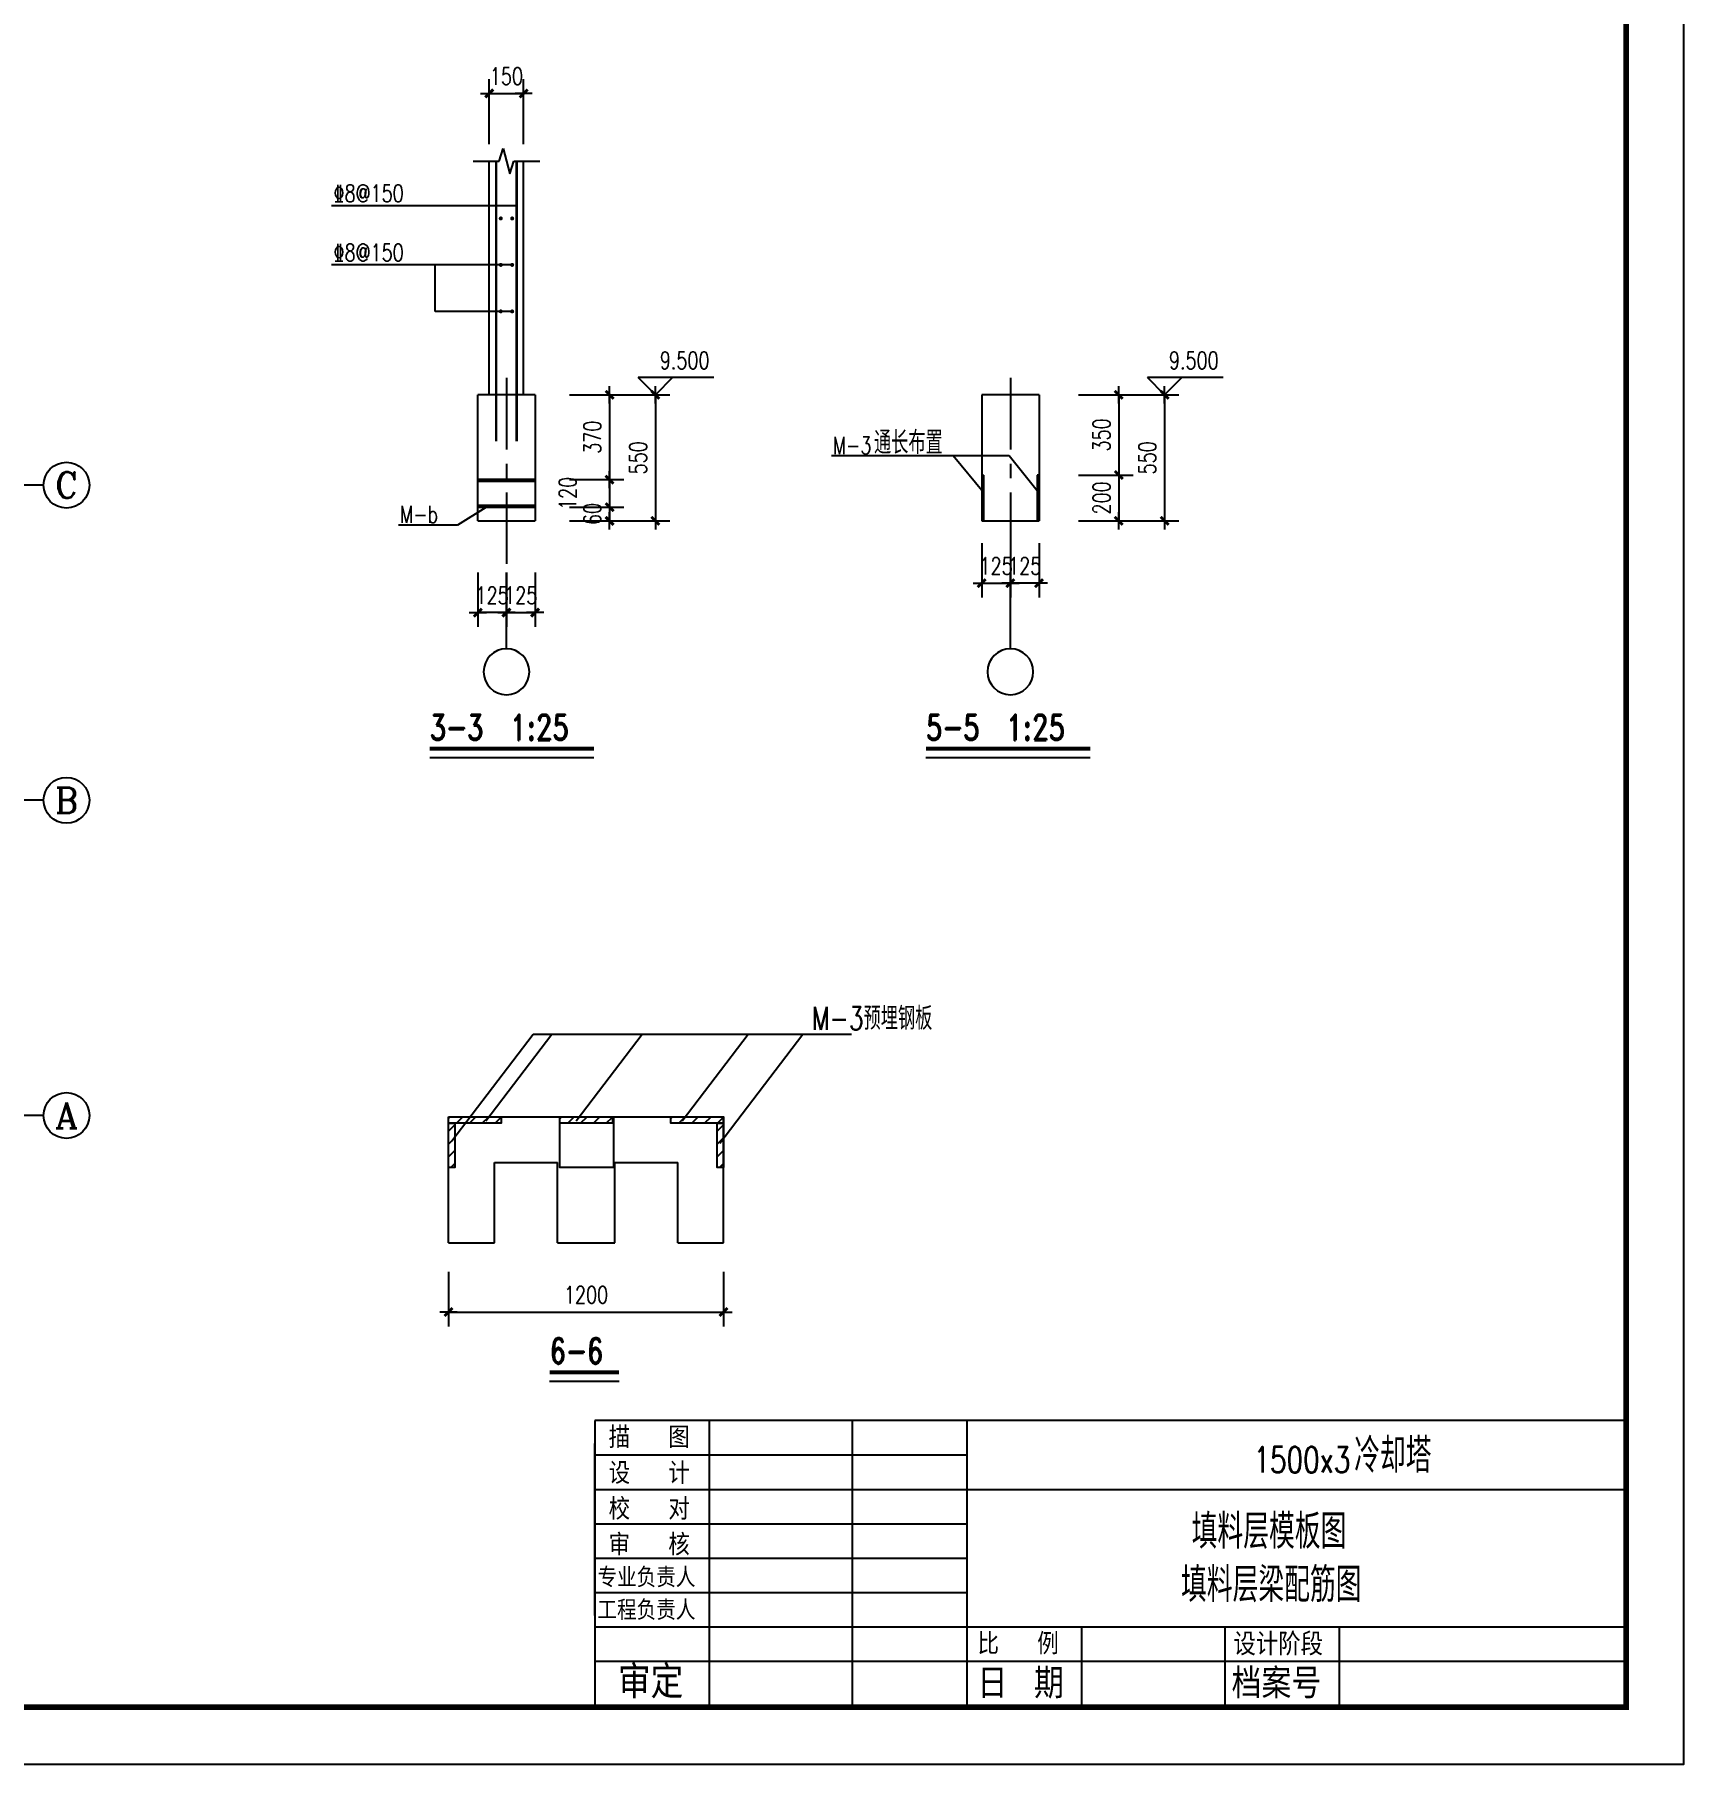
# Model space of a CAD drawing. Extents: x 1427168 to 1936200, y 1176778 to 1377202.
# Drawn here: x 1701155 to 1729932, y 1177283 to 1207470 of the extents above; entities that cross this region are included whole.
import ezdxf
from ezdxf.enums import TextEntityAlignment as Align

# ---------------------------------------------------------------- set-up
doc = ezdxf.new("R2010")
doc.units = 0
doc.header["$LTSCALE"] = 1000
doc.header["$MEASUREMENT"] = 0
doc.linetypes.add('CENTER', pattern=[2, 1.25, -0.25, 0.25, -0.25])
doc.linetypes.add('DOTE', pattern=[2.42, 2, -0.2, 0.02, -0.2])
doc.layers.get('0').update_dxf_attribs({"linetype": 'CONTINUOUS'})
doc.layers.get('DEFPOINTS').update_dxf_attribs({"linetype": 'CONTINUOUS'})
for name, color, linetype in [('01粗实线层', 7, 'CONTINUOUS'), ('2', 2, 'CONTINUOUS'), ('3', 4, 'CONTINUOUS'), ('4', 3, 'CONTINUOUS'), ('5剖面线层', 2, 'CONTINUOUS'), ('6', 1, 'CONTINUOUS'), ('AXIS', 3, 'CONTINUOUS'), ('AXIS_TEXT', 7, 'CONTINUOUS'), ('DOTE', 1, 'DOTE'), ('OTHER', 7, 'CONTINUOUS'), ('PUB_DIM', 3, 'CONTINUOUS'), ('PUB_TEXT', 7, 'CONTINUOUS'), ('PUB_TITLE', 4, 'CONTINUOUS'), ('WA', 9, 'CONTINUOUS')]:
    doc.layers.add(name, color=color, linetype=linetype)
doc.styles.add('_HZTXT', font='txt.shx', dxfattribs={"width": 0.75, "bigfont": 'HZTXT.shx'})
doc.styles.add('_ROMAND', font='ROMAND.shx', dxfattribs={"width": 0.75})
doc.styles.add('_TXT', font='TXT.shx', dxfattribs={"width": 0.75})
doc.styles.add('_TXT1', font='TXT1.shx', dxfattribs={"width": 0.6})
doc.styles.add('COMPLEX', font='COMPLEX')
doc.styles.add('DIM_FONT', font='SIMPLEX.shx', dxfattribs={"width": 0.75})
doc.styles.add('HZ', font='txt', dxfattribs={"bigfont": 'hztxt'})
doc.dimstyles.new('25', dxfattribs={"dimtxt": 300, "dimasz": 1, "dimexe": 250, "dimexo": 300, "dimgap": 150, "dimtad": 1, "dimdec": 0, "dimlfac": 0.25, "dimzin": 0, "dimtxsty": 'DIM_FONT', "dimblk": '_DIMX', "dimcen": 0.09, "dimclrt": 7, "dimazin": 3, "dimtfac": 1, "dimtdec": 0, "dimtix": 1, "dimtmove": 0, "dimatfit": 3, "dimtolj": 1, "dimtzin": 0})
pattern_1 = [(45, (1449763.4, 1999264.96), (-112.253202, 112.253202), [])]

# ---------------------------------------------------------------- blocks, each defined once
blk = doc.blocks.new('_AXISO')
blk.add_circle((0, 0), 0.5)
at = {"layer": 'AXIS_TEXT', "style": 'COMPLEX', "width": 1.041667}
blk.add_attdef('A', text='', height=0.56, dxfattribs=at).set_placement((-0.25, -0.28), (0.25, -0.28), align=Align.FIT)
blk = doc.blocks.new('_LABEL2')
for p, q in [((-180, 50), (-180, 0)), ((0, 50), (-180, 50)), ((-160, 0), (-160, 50)), ((-135, 0), (-135, 50)), ((-115, 0), (-115, 50)), ((0, 0), (0, 50)), ((-180, 40), (-180, 46)), ((-180, 44), (-115, 44)), ((-180, 34), (-180, 40)), ((-180, 38), (0, 38)), ((-180, 28), (-180, 34)), ((-180, 32), (-115, 32)), ((-180, 22), (-180, 28)), ((-180, 26), (-115, 26)), ((-180, 16), (-180, 22)), ((-180, 20), (-115, 20)), ((-180, 14), (0, 14)), ((-95, 0), (-95, 14)), ((-70, 0), (-70, 14)), ((-50, 0), (-50, 14)), ((-180, 8), (0, 8)), ((-180, 0), (0, 0)), ((-115, 0), (-135, 0)), ((-95, 0), (-115, 0)), ((-70, 0), (-95, 0)), ((-50, 0), (-70, 0)), ((0, 0), (-50, 0))]:
    blk.add_line(p, q)
at = {"style": 'HZ'}
for s, height, p in [('描  图', 3.747, (-177.59, 45.19)), ('设  计', 3.747, (-177.59, 38.95)), ('校  对', 3.747, (-177.59, 32.7)), ('审  核', 3.747, (-177.59, 26.46)), ('专业负责人', 3.421, (-179.54, 20.92)), ('工程负责人', 3.421, (-179.54, 15.22)), ('比  例        ', 3.7466, (-113.2, 9.19)), ('设计阶段', 3.909, (-68.54, 9.03)), ('审定', 5.701, (-175.96, 1.53)), ('日 期', 5.213, (-113.2, 1.53)), ('档案号', 5.213, (-68.86, 1.53))]:
    blk.add_text(s, height=height, dxfattribs=at).set_placement(p)
blk = doc.blocks.new('_DIMX')
blk.add_line((-150, 0), (150, 0))
at = {"const_width": 50}
blk.add_lwpolyline([(-70, -70), (70, 70)], dxfattribs=at)
blk = doc.blocks.new('*D339')
at = {"layer": 'DEFPOINTS', "color": 0}
for p in [(1719077, 1199784), (1719077, 1198984), (1720077, 1198984)]:
    blk.add_point(p, dxfattribs=at)
at = {"layer": 'PUB_DIM', "color": 0}
for p, q in [((1719377, 1199784), (1720327, 1199784)), ((1720077, 1199785), (1720077, 1199786)), ((1720077, 1199784), (1720077, 1198984)), ((1719377, 1198984), (1720327, 1198984)), ((1720077, 1198983), (1720077, 1198982))]:
    blk.add_line(p, q, dxfattribs=at)
for p, rotation in [((1720077, 1199784), 270), ((1720077, 1198984), 90)]:
    blk.add_blockref('_DIMX', p, dxfattribs=dict(at, rotation=rotation))
at = {"layer": 'PUB_DIM', "color": 7, "insert": (1719777, 1199384), "char_height": 300, "attachment_point": 5, "rotation": 90, "style": 'DIM_FONT'}
blk.add_mtext('\\A1;200', dxfattribs=at)
blk = doc.blocks.new('*D340')
at = {"layer": 'DEFPOINTS', "color": 0}
for p in [(1719877, 1201184), (1719877, 1198984), (1720877, 1198984)]:
    blk.add_point(p, dxfattribs=at)
at = {"layer": 'PUB_DIM', "color": 0}
for p, q in [((1720177, 1201184), (1721127, 1201184)), ((1720877, 1201183), (1720877, 1198985)), ((1720177, 1198984), (1721127, 1198984))]:
    blk.add_line(p, q, dxfattribs=at)
for p, rotation in [((1720877, 1201184), 90), ((1720877, 1198984), 270)]:
    blk.add_blockref('_DIMX', p, dxfattribs=dict(at, rotation=rotation))
at = {"layer": 'PUB_DIM', "color": 7, "insert": (1720577, 1200084), "char_height": 300, "attachment_point": 5, "rotation": 90, "style": 'DIM_FONT'}
blk.add_mtext('\\A1;550', dxfattribs=at)
blk = doc.blocks.new('*D341')
at = {"layer": 'DEFPOINTS', "color": 0}
for p in [(1710990, 1201184), (1710990, 1198984), (1711990, 1198984)]:
    blk.add_point(p, dxfattribs=at)
at = {"layer": 'PUB_DIM', "color": 0}
for p, q in [((1711290, 1201184), (1712240, 1201184)), ((1711990, 1201183), (1711990, 1198985)), ((1711290, 1198984), (1712240, 1198984))]:
    blk.add_line(p, q, dxfattribs=at)
for p, rotation in [((1711990, 1201184), 90), ((1711990, 1198984), 270)]:
    blk.add_blockref('_DIMX', p, dxfattribs=dict(at, rotation=rotation))
at = {"layer": 'PUB_DIM', "color": 7, "insert": (1711690, 1200084), "char_height": 300, "attachment_point": 5, "rotation": 90, "style": 'DIM_FONT'}
blk.add_mtext('\\A1;550', dxfattribs=at)
blk = doc.blocks.new('*D342')
at = {"layer": 'DEFPOINTS', "color": 0}
for p in [(1710190, 1199224), (1710190, 1198984), (1711190, 1198984)]:
    blk.add_point(p, dxfattribs=at)
at = {"layer": 'PUB_DIM', "color": 0}
for p, q in [((1710490, 1199224), (1711440, 1199224)), ((1711190, 1199225), (1711190, 1199226)), ((1711190, 1199224), (1711190, 1198984)), ((1710490, 1198984), (1711440, 1198984)), ((1711190, 1198983), (1711190, 1198982))]:
    blk.add_line(p, q, dxfattribs=at)
for p, rotation in [((1711190, 1199224), 270), ((1711190, 1198984), 90)]:
    blk.add_blockref('_DIMX', p, dxfattribs=dict(at, rotation=rotation))
at = {"layer": 'PUB_DIM', "color": 7, "insert": (1710890, 1199104), "char_height": 300, "attachment_point": 5, "rotation": 90, "style": 'DIM_FONT'}
blk.add_mtext('\\A1;60', dxfattribs=at)
blk = doc.blocks.new('*D343')
at = {"layer": 'DEFPOINTS', "color": 0}
for p in [(1710190, 1199704), (1710190, 1199224), (1711190, 1199224)]:
    blk.add_point(p, dxfattribs=at)
at = {"layer": 'PUB_DIM', "color": 0}
for p, q in [((1710490, 1199704), (1711440, 1199704)), ((1711190, 1199703), (1711190, 1199225)), ((1710490, 1199224), (1711440, 1199224))]:
    blk.add_line(p, q, dxfattribs=at)
for p, rotation in [((1711190, 1199704), 90), ((1711190, 1199224), 270)]:
    blk.add_blockref('_DIMX', p, dxfattribs=dict(at, rotation=rotation))
at = {"layer": 'PUB_DIM', "color": 7, "insert": (1710459, 1199464), "char_height": 300, "attachment_point": 5, "rotation": 90, "style": 'DIM_FONT'}
blk.add_mtext('\\A1;120', dxfattribs=at)
blk = doc.blocks.new('*D344')
at = {"layer": 'DEFPOINTS', "color": 0}
for p in [(1708890, 1198384), (1709390, 1198384), (1708890, 1197384)]:
    blk.add_point(p, dxfattribs=at)
at = {"layer": 'PUB_DIM', "color": 0}
for p, q in [((1708890, 1198084), (1708890, 1197134)), ((1709390, 1198084), (1709390, 1197134)), ((1708889, 1197384), (1708888, 1197384)), ((1709390, 1197384), (1708890, 1197384)), ((1709391, 1197384), (1709392, 1197384))]:
    blk.add_line(p, q, dxfattribs=at)
blk.add_blockref('_DIMX', (1708890, 1197384), dxfattribs=at)
at = {"layer": 'PUB_DIM', "color": 0, "rotation": 180}
blk.add_blockref('_DIMX', (1709390, 1197384), dxfattribs=at)
at = {"layer": 'PUB_DIM', "color": 7, "insert": (1709140, 1197684), "char_height": 300, "attachment_point": 5, "style": 'DIM_FONT'}
blk.add_mtext('\\A1;125', dxfattribs=at)
blk = doc.blocks.new('*D345')
at = {"layer": 'DEFPOINTS', "color": 0}
for p in [(1709390, 1198384), (1709890, 1198384), (1709890, 1197384)]:
    blk.add_point(p, dxfattribs=at)
at = {"layer": 'PUB_DIM', "color": 0}
for p, q in [((1709390, 1198084), (1709390, 1197134)), ((1709890, 1198084), (1709890, 1197134)), ((1709389, 1197384), (1709388, 1197384)), ((1709390, 1197384), (1709890, 1197384)), ((1709891, 1197384), (1709892, 1197384))]:
    blk.add_line(p, q, dxfattribs=at)
blk.add_blockref('_DIMX', (1709390, 1197384), dxfattribs=at)
at = {"layer": 'PUB_DIM', "color": 0, "rotation": 180}
blk.add_blockref('_DIMX', (1709890, 1197384), dxfattribs=at)
at = {"layer": 'PUB_DIM', "color": 7, "insert": (1709640, 1197684), "char_height": 300, "attachment_point": 5, "style": 'DIM_FONT'}
blk.add_mtext('\\A1;125', dxfattribs=at)
blk = doc.blocks.new('*D346')
at = {"layer": 'DEFPOINTS', "color": 0}
for p in [(1718186, 1198897), (1718686, 1198897), (1718186, 1197897)]:
    blk.add_point(p, dxfattribs=at)
at = {"layer": 'PUB_DIM', "color": 0}
for p, q in [((1718186, 1198597), (1718186, 1197647)), ((1718686, 1198597), (1718686, 1197647)), ((1718185, 1197897), (1718184, 1197897)), ((1718686, 1197897), (1718186, 1197897)), ((1718687, 1197897), (1718688, 1197897))]:
    blk.add_line(p, q, dxfattribs=at)
blk.add_blockref('_DIMX', (1718186, 1197897), dxfattribs=at)
at = {"layer": 'PUB_DIM', "color": 0, "rotation": 180}
blk.add_blockref('_DIMX', (1718686, 1197897), dxfattribs=at)
at = {"layer": 'PUB_DIM', "color": 7, "insert": (1718436, 1198197), "char_height": 300, "attachment_point": 5, "style": 'DIM_FONT'}
blk.add_mtext('\\A1;125', dxfattribs=at)
blk = doc.blocks.new('*D347')
at = {"layer": 'DEFPOINTS', "color": 0}
for p in [(1717686, 1198897), (1718186, 1198897), (1718186, 1197897)]:
    blk.add_point(p, dxfattribs=at)
at = {"layer": 'PUB_DIM', "color": 0}
for p, q in [((1717686, 1198597), (1717686, 1197647)), ((1718186, 1198597), (1718186, 1197647)), ((1717685, 1197897), (1717684, 1197897)), ((1717686, 1197897), (1718186, 1197897)), ((1718187, 1197897), (1718188, 1197897))]:
    blk.add_line(p, q, dxfattribs=at)
blk.add_blockref('_DIMX', (1717686, 1197897), dxfattribs=at)
at = {"layer": 'PUB_DIM', "color": 0, "rotation": 180}
blk.add_blockref('_DIMX', (1718186, 1197897), dxfattribs=at)
at = {"layer": 'PUB_DIM', "color": 7, "insert": (1717936, 1198197), "char_height": 300, "attachment_point": 5, "style": 'DIM_FONT'}
blk.add_mtext('\\A1;125', dxfattribs=at)
blk = doc.blocks.new('*D348')
at = {"layer": 'DEFPOINTS', "color": 0}
for p in [(1710190, 1201184), (1710190, 1199704), (1711190, 1199704)]:
    blk.add_point(p, dxfattribs=at)
at = {"layer": 'PUB_DIM', "color": 0}
for p, q in [((1710490, 1201184), (1711440, 1201184)), ((1711190, 1201183), (1711190, 1199705)), ((1710490, 1199704), (1711440, 1199704))]:
    blk.add_line(p, q, dxfattribs=at)
for p, rotation in [((1711190, 1201184), 90), ((1711190, 1199704), 270)]:
    blk.add_blockref('_DIMX', p, dxfattribs=dict(at, rotation=rotation))
at = {"layer": 'PUB_DIM', "color": 7, "insert": (1710890, 1200444), "char_height": 300, "attachment_point": 5, "rotation": 90, "style": 'DIM_FONT'}
blk.add_mtext('\\A1;370', dxfattribs=at)
blk = doc.blocks.new('*D349')
at = {"layer": 'DEFPOINTS', "color": 0}
for p in [(1719077, 1201184), (1719077, 1199784), (1720077, 1199784)]:
    blk.add_point(p, dxfattribs=at)
at = {"layer": 'PUB_DIM', "color": 0}
for p, q in [((1719377, 1201184), (1720327, 1201184)), ((1720077, 1201183), (1720077, 1199785)), ((1719377, 1199784), (1720327, 1199784))]:
    blk.add_line(p, q, dxfattribs=at)
for p, rotation in [((1720077, 1201184), 90), ((1720077, 1199784), 270)]:
    blk.add_blockref('_DIMX', p, dxfattribs=dict(at, rotation=rotation))
at = {"layer": 'PUB_DIM', "color": 7, "insert": (1719777, 1200484), "char_height": 300, "attachment_point": 5, "rotation": 90, "style": 'DIM_FONT'}
blk.add_mtext('\\A1;350', dxfattribs=at)
blk = doc.blocks.new('*D526')
at = {"layer": 'DEFPOINTS', "color": 0}
for p in [(1709690, 1206444), (1709090, 1205261), (1709690, 1205261)]:
    blk.add_point(p, dxfattribs=at)
at = {"layer": 'PUB_DIM', "color": 0}
for p, q in [((1709090, 1205561), (1709090, 1206694)), ((1709690, 1205561), (1709690, 1206694)), ((1709089, 1206444), (1709088, 1206444)), ((1709090, 1206444), (1709690, 1206444)), ((1709691, 1206444), (1709692, 1206444))]:
    blk.add_line(p, q, dxfattribs=at)
blk.add_blockref('_DIMX', (1709090, 1206444), dxfattribs=at)
at = {"layer": 'PUB_DIM', "color": 0, "rotation": 180}
blk.add_blockref('_DIMX', (1709690, 1206444), dxfattribs=at)
at = {"layer": 'PUB_DIM', "color": 7, "insert": (1709390, 1206744), "char_height": 300, "attachment_point": 5, "style": 'DIM_FONT'}
blk.add_mtext('\\A1;150', dxfattribs=at)

msp = doc.modelspace()

# ---------------------------------------------------------------- hatches: boundary and pattern name
at = {"layer": '5剖面线层', "linetype": 'BYBLOCK', "ltscale": 1e-05}
h = msp.add_hatch(dxfattribs=at)
h.set_pattern_fill('ANSI31', color=256, scale=50, style=0)
h.set_pattern_definition(pattern_1)
h.paths.add_polyline_path([(1709299.6, 1188584.8), (1708379.4, 1188584.8), (1708379.4, 1188552.6), (1708423.7, 1188472.8), (1708491.7, 1188472.8), (1709299.6, 1188472.8)])
h = msp.add_hatch(dxfattribs=at)
h.set_pattern_fill('ANSI31', color=256, scale=50, style=0)
h.set_pattern_definition([(45, (1451703.3, 1999264.96), (-112.253202, 112.253202), [])])
h.paths.add_polyline_path([(1711239.5, 1188584.8), (1710319.3, 1188584.8), (1710319.3, 1188552.6), (1710363.6, 1188472.8), (1710431.6, 1188472.8), (1711239.5, 1188472.8)])
h = msp.add_hatch(dxfattribs=at)
h.set_pattern_fill('ANSI31', color=256, scale=50, style=0)
h.set_pattern_definition([(45, (1453643.21, 1999264.96), (-112.253202, 112.253202), [])])
h.paths.add_polyline_path([(1713179.4, 1188584.8), (1712259.2, 1188584.8), (1712259.2, 1188552.6), (1712303.5, 1188472.8), (1712371.5, 1188472.8), (1713179.4, 1188472.8)])
h = msp.add_hatch(dxfattribs=at)
h.set_pattern_fill('ANSI31', color=256, scale=50, style=0)
h.set_pattern_definition(pattern_1)
h.paths.add_polyline_path([(1708379.4, 1187699.7), (1708491.7, 1187699.7), (1708491.7, 1188472.8), (1708379.4, 1188472.8)])
h = msp.add_hatch(dxfattribs=at)
h.set_pattern_fill('ANSI31', color=256, scale=50, style=0)
h.set_pattern_definition([(45, (1454451.1, 1999264.96), (-112.253202, 112.253202), [])])
h.paths.add_polyline_path([(1713067.1, 1187699.7), (1713179.4, 1187699.7), (1713179.4, 1188472.8), (1713067.1, 1188472.8)])
at = {"layer": 'WA'}
h = msp.add_hatch(dxfattribs=at)
h.set_pattern_fill('ANSI32', color=256, scale=100, style=0)
h.set_pattern_definition([(45, (1648379.268, 1238161.614), (-26.516504, 26.516504), []), (45, (1648396.945, 1238161.614), (-26.516504, 26.516504), [])])
h.paths.add_polyline_path([(1709890.5, 1199224.4), (1709890.5, 1199256.4), (1708890.5, 1199256.4), (1708890.5, 1199224.4)])
h.paths.add_polyline_path([(1709890.5, 1199672.4), (1709890.5, 1199704.4), (1708890.5, 1199704.4), (1708890.5, 1199672.4)])
h = msp.add_hatch(dxfattribs=at)
h.set_pattern_fill('ANSI32', color=256, scale=80, style=0)
h.set_pattern_definition([(45, (1486741.183, 1330936.004), (-21.2132034, 21.2132034), []), (45, (1486755.325, 1330936.004), (-21.2132034, 21.2132034), [])])
h.paths.add_polyline_path([(1717685.7, 1198984.4), (1717717.7, 1198984.4), (1717717.7, 1199784.4), (1717685.7, 1199784.4)])
h = msp.add_hatch(dxfattribs=at)
h.set_pattern_fill('ANSI32', color=256, scale=80, style=0)
h.set_pattern_definition([(45, (1487709.183, 1330936.004), (-21.2132034, 21.2132034), []), (45, (1487723.325, 1330936.004), (-21.2132034, 21.2132034), [])])
h.paths.add_polyline_path([(1718653.7, 1198984.4), (1718685.7, 1198984.4), (1718685.7, 1199784.4), (1718653.7, 1199784.4)])

# ---------------------------------------------------------------- linework, layer by layer
for p, q in [((1709570.5, 1204484.4), (1706337.7, 1204484.4)), ((1709490, 1203451.1), (1706337.7, 1203451.1)), ((1708147, 1202640), (1708147, 1203451.1)), ((1709490, 1202640), (1708147, 1202640)), ((1718166.5, 1200119.9), (1715065.1, 1200119.9)), ((1717713.7, 1199481), (1717185.3, 1200119.9)), ((1718678, 1199481), (1718166.5, 1200119.9)), ((1709028.3, 1199220.4), (1708535.9, 1198910)), ((1708535.9, 1198910), (1707505.7, 1198910)), ((1708435.6, 1188164.1), (1709855.6, 1190024.3)), ((1709029.1, 1188515.3), (1710181, 1190024.3)), ((1709855.6, 1190024.3), (1715411, 1190024.3)), ((1710604.7, 1188515.3), (1711756.6, 1190024.3)), ((1712458.3, 1188515.3), (1713610.3, 1190024.3)), ((1713114.7, 1188126.3), (1714563.6, 1190024.3))]:
    msp.add_line(p, q)
at = {"layer": '01粗实线层', "linetype": 'BYBLOCK', "ltscale": 1e-05}
for points in [[(1708379.4, 1188584.8), (1709299.6, 1188584.8), (1709299.6, 1188472.8), (1708379.4, 1188472.8)], [(1710319.3, 1188584.8), (1711239.5, 1188584.8), (1711239.5, 1188472.8), (1710319.3, 1188472.8)], [(1710319.3, 1188584.8), (1711259.3, 1188584.8), (1711259.3, 1187698.6), (1710319.3, 1187698.6)], [(1712259.2, 1188584.8), (1713179.4, 1188584.8), (1713179.4, 1188472.8), (1712259.2, 1188472.8)], [(1708379.4, 1188472.8), (1708491.7, 1188472.8), (1708491.7, 1187699.7), (1708379.4, 1187699.7)], [(1713067.1, 1188472.8), (1713179.4, 1188472.8), (1713179.4, 1187699.7), (1713067.1, 1187699.7)]]:
    msp.add_lwpolyline(points, close=True, dxfattribs=at)
at = {"layer": '2'}
for p, q in [((1708890.5, 1198984.4), (1708890.5, 1201184.4)), ((1709890.5, 1201184.4), (1708890.5, 1201184.4)), ((1709890.5, 1201184.4), (1709890.5, 1198984.4)), ((1717685.7, 1201184.4), (1717685.7, 1198984.4)), ((1718685.7, 1201184.4), (1717685.7, 1201184.4)), ((1718685.7, 1201184.4), (1718685.7, 1198984.4)), ((1708890.5, 1198984.4), (1709890.5, 1198984.4)), ((1717685.7, 1198984.4), (1718685.7, 1198984.4)), ((1708379.4, 1188584.8), (1713179.4, 1188584.8)), ((1708379.4, 1186384.8), (1708379.4, 1188584.8)), ((1713179.4, 1186384.8), (1713179.4, 1188584.8)), ((1709179.4, 1187784.8), (1710279.4, 1187784.8)), ((1709179.4, 1186384.8), (1709179.4, 1187784.8)), ((1710279.4, 1186384.8), (1710279.4, 1187784.8)), ((1711279.4, 1186384.8), (1711279.4, 1187784.8)), ((1711279.4, 1187784.8), (1712379.4, 1187784.8)), ((1712379.4, 1186384.8), (1712379.4, 1187784.8)), ((1708379.4, 1186384.8), (1709179.4, 1186384.8)), ((1710279.4, 1186384.8), (1711279.4, 1186384.8)), ((1712379.4, 1186384.8), (1713179.4, 1186384.8))]:
    msp.add_line(p, q, dxfattribs=at)
at = {"layer": '3'}
for p, q in [((1709090.5, 1201184.4), (1709090.5, 1205260.7)), ((1709690.5, 1201184.4), (1709690.5, 1205260.7))]:
    msp.add_line(p, q, dxfattribs=at)
at = {"layer": '4'}
for p, q in [((1709890.5, 1199704.4), (1708890.5, 1199704.4)), ((1708890.5, 1199672.4), (1708890.5, 1199704.4)), ((1709890.5, 1199672.4), (1708890.5, 1199672.4)), ((1709890.5, 1199672.4), (1709890.5, 1199704.4)), ((1717685.7, 1199784.4), (1717685.7, 1198984.4)), ((1717717.7, 1199784.4), (1717685.7, 1199784.4)), ((1717717.7, 1199784.4), (1717717.7, 1198984.4)), ((1718653.7, 1199784.4), (1718653.7, 1198984.4)), ((1718685.7, 1199784.4), (1718653.7, 1199784.4)), ((1718685.7, 1199784.4), (1718685.7, 1198984.4)), ((1708890.5, 1199256.4), (1709890.5, 1199256.4)), ((1708890.5, 1199224.4), (1708890.5, 1199256.4)), ((1708890.5, 1199224.4), (1709890.5, 1199224.4)), ((1709890.5, 1199224.4), (1709890.5, 1199256.4)), ((1717685.7, 1198984.4), (1717717.7, 1198984.4)), ((1718653.7, 1198984.4), (1718685.7, 1198984.4))]:
    msp.add_line(p, q, dxfattribs=at)
at = {"layer": '6', "const_width": 45}
for points in [[(1709210.5, 1200370.1), (1709210.5, 1205260.7)], [(1709570.5, 1200370.1), (1709570.5, 1205260.7)]]:
    msp.add_lwpolyline(points, dxfattribs=at)
at = {"layer": '6', "const_width": 35}
for points in [[(1709273.5, 1204262.1, -1), (1709308.5, 1204262.1, -1), (1709273.5, 1204262.1)], [(1709507.5, 1204262.1, 1), (1709472.5, 1204262.1, 1), (1709507.5, 1204262.1)], [(1709273.5, 1203451.1, -1), (1709308.5, 1203451.1, -1), (1709273.5, 1203451.1)], [(1709507.5, 1203451.1, 1), (1709472.5, 1203451.1, 1), (1709507.5, 1203451.1)], [(1709273.5, 1202640, 1), (1709308.5, 1202640, 1), (1709273.5, 1202640)], [(1709507.5, 1202640, -1), (1709472.5, 1202640, -1), (1709507.5, 1202640)]]:
    msp.add_lwpolyline(points, format="xyb", dxfattribs=at)
at = {"layer": 'AXIS'}
for p, q in [((1701310.8, 1199607.7), (1697310.8, 1199607.7)), ((1709390.5, 1196750.9), (1709390.5, 1198084.4)), ((1718185.7, 1196750.9), (1718185.7, 1198084.4)), ((1701310.8, 1194107.7), (1697310.8, 1194107.7)), ((1701310.8, 1188607.7), (1697310.8, 1188607.7))]:
    msp.add_line(p, q, dxfattribs=at)
at = {"layer": 'DOTE', "linetype": 'CENTER'}
for p, q in [((1709390.5, 1201482), (1709390.5, 1198084.4)), ((1718185.7, 1201482), (1718185.7, 1198084.4))]:
    msp.add_line(p, q, dxfattribs=at)
at = {"layer": 'OTHER'}
for p, q in [((1709260.5, 1205260.7), (1709330.5, 1205480.7)), ((1709330.5, 1205480.7), (1709450.5, 1205040.7)), ((1708810.5, 1205260.7), (1709260.5, 1205260.7)), ((1709450.5, 1205040.7), (1709520.5, 1205260.7)), ((1709520.5, 1205260.7), (1709970.5, 1205260.7))]:
    msp.add_line(p, q, dxfattribs=at)
at = {"layer": 'PUB_DIM'}
for p, q in [((1711990.5, 1201184.4), (1711690.5, 1201484.4)), ((1713010.5, 1201484.4), (1711690.5, 1201484.4)), ((1712290.5, 1201484.4), (1711990.5, 1201184.4)), ((1720876.7, 1201184.4), (1720576.7, 1201484.4)), ((1721896.7, 1201484.4), (1720576.7, 1201484.4)), ((1721176.7, 1201484.4), (1720876.7, 1201184.4))]:
    msp.add_line(p, q, dxfattribs=at)
at = {"layer": 'PUB_TEXT', "const_width": 70}
for points in [[(1708051.4, 1195007.1), (1710917.3, 1195007.1)], [(1716710.6, 1195007.1), (1719580.2, 1195007.1)], [(1710142.2, 1184123.3), (1711356.8, 1184123.3)]]:
    msp.add_lwpolyline(points, dxfattribs=at)
at = {"layer": 'PUB_TEXT'}
for points in [[(1708051.4, 1194857.1), (1710917.3, 1194857.1)], [(1716710.6, 1194857.1), (1719580.2, 1194857.1)], [(1710142.2, 1183973.3), (1711356.8, 1183973.3)]]:
    msp.add_lwpolyline(points, dxfattribs=at)
at = {"layer": 'PUB_TITLE'}
msp.add_lwpolyline([(1645832.1, 1177282.9), (1645832.1, 1236682.9), (1729932.1, 1236682.9), (1729932.1, 1177282.9)], close=True, dxfattribs=at)
at = {"layer": 'PUB_TITLE', "const_width": 100}
msp.add_lwpolyline([(1648332.1, 1178282.9), (1728932.1, 1178282.9), (1728932.1, 1235682.9), (1648332.1, 1235682.9)], close=True, dxfattribs=at)

# ---------------------------------------------------------------- block references
at = {"layer": 'AXIS'}
ref = msp.add_blockref('_AXISO', (1701710.8, 1199607.7), dxfattribs=dict(at, xscale=800, yscale=800, zscale=800))
ref.add_attrib('A', 'C', dxfattribs={"layer": 'AXIS_TEXT', "height": 448, "style": 'COMPLEX', "width": 1.25}).set_placement((1701510.8, 1199383.7), (1701910.8, 1199383.7), align=Align.FIT)
at = {"layer": 'AXIS', "xscale": -800, "yscale": 800, "zscale": 800}
for p in [(1709390.5, 1196350.9), (1718185.7, 1196350.9)]:
    msp.add_blockref('_AXISO', p, dxfattribs=at)
at = {"layer": 'AXIS'}
ref = msp.add_blockref('_AXISO', (1701710.8, 1194107.7), dxfattribs=dict(at, xscale=800, yscale=800, zscale=800))
ref.add_attrib('A', 'B', dxfattribs={"layer": 'AXIS_TEXT', "height": 448, "style": 'COMPLEX', "width": 1.102941}).set_placement((1701510.8, 1193883.7), (1701910.8, 1193883.7), align=Align.FIT)
at = {"layer": 'AXIS', "xscale": 800, "yscale": 800, "zscale": 800}
msp.add_blockref('_AXISO', (1701710.8, 1188607.7), dxfattribs=at).add_auto_attribs({'A': 'A'})
at = {"layer": 'PUB_TITLE', "xscale": 100, "yscale": 100, "zscale": 100}
msp.add_blockref('_LABEL2', (1728932.1, 1178282.9), dxfattribs=at)

# ---------------------------------------------------------------- texts
at = {"layer": 'PUB_DIM', "style": 'DIM_FONT', "width": 0.75}
for p in [(1712500.5, 1201784.4), (1721386.7, 1201784.4)]:
    msp.add_text('9.500', height=300, dxfattribs=at).set_placement(p, align=Align.MIDDLE)
at = {"layer": 'PUB_TEXT', "width": 0.75}
for s, height, style, p in [('%%1328@150', 300, '_TXT1', (1706372.4, 1204551.1)), ('%%1328@150', 300, '_TXT1', (1706372.4, 1203517.7)), ('通长布置', 400, '_HZTXT', (1715805.4, 1200150.8)), ('M-3', 300, '_TXT', (1715086.6, 1200150.8)), ('M-b', 300, '_TXT', (1707532.5, 1198947.8)), ('3-3  1:25', 450, '_ROMAND', (1708051.4, 1195157.1)), ('5-5  1:25', 450, '_ROMAND', (1716710.6, 1195157.1)), ('M-3预埋钢板', 400, '_HZTXT', (1714723.4, 1190102.6)), ('6-6', 450, '_ROMAND', (1710142.2, 1184273.3)), ('1500x3', 450, '_TXT', (1722427.5, 1182374.2)), ('冷却塔', 600, '_HZTXT', (1724186.2, 1182374.2)), ('填料层模板图', 600, '_HZTXT', (1721349.3, 1181048.3)), ('填料层梁配筋图', 600, '_HZTXT', (1721164.1, 1180118))]:
    msp.add_text(s, height=height, dxfattribs=dict(at, style=style)).set_placement(p)

# ---------------------------------------------------------------- dimensions: what is measured, and where the dimension line sits
at = {"layer": 'PUB_DIM'}
dim = msp.add_linear_dim(base=(1709690.5, 1206443.6), p1=(1709090.5, 1205260.7), p2=(1709690.5, 1205260.7), dimstyle='25', dxfattribs=at)
dim.commit()
dim.dimension.update_dxf_attribs({"geometry": '*D526', "text_midpoint": (1709390.5, 1206743.6)})
for p1, p2, distance, picture, middle in [((1710190.5, 1201184.4), (1710190.5, 1199704.4), 1000, '*D348', (1710890.5, 1200444.4)), ((1710990.5, 1201184.4), (1710990.5, 1198984.4), 1000, '*D341', (1711690.5, 1200084.4)), ((1719076.7, 1201184.4), (1719076.7, 1199784.4), 1000, '*D349', (1719776.7, 1200484.4)), ((1719876.7, 1201184.4), (1719876.7, 1198984.4), 1000, '*D340', (1720576.7, 1200084.4)), ((1719076.7, 1199784.4), (1719076.7, 1198984.4), 1000, '*D339', (1719776.7, 1199384.4)), ((1710190.5, 1199224.4), (1710190.5, 1198984.4), 1000, '*D342', (1710890.5, 1199104.4)), ((1717685.7, 1198896.9), (1718185.7, 1198896.9), -1000, '*D347', (1717935.7, 1198196.9)), ((1718685.7, 1198896.9), (1718185.7, 1198896.9), 1000, '*D346', (1718435.7, 1198196.9)), ((1709390.5, 1198384.4), (1708890.5, 1198384.4), 1000, '*D344', (1709140.5, 1197684.4)), ((1709390.5, 1198384.4), (1709890.5, 1198384.4), -1000, '*D345', (1709640.5, 1197684.4))]:
    dim = msp.add_aligned_dim(p1=p1, p2=p2, distance=distance, dimstyle='25', dxfattribs=at)
    dim.commit()
    dim.dimension.update_dxf_attribs({"geometry": picture, "text_midpoint": middle})
dim = msp.add_linear_dim(base=(1711190.5, 1199224.4), p1=(1710190.5, 1199704.4), p2=(1710190.5, 1199224.4), angle=270, dimstyle='25', dxfattribs=at)
dim.commit()
dim.dimension.update_dxf_attribs({"geometry": '*D343', "text_midpoint": (1710459.2, 1199464.4), "dimtype": 161})
msp.add_aligned_dim(p1=(1708379.4, 1186177.4), p2=(1713179.4, 1186177.4), distance=-1000, dimstyle='25', dxfattribs=at).render()

doc.saveas('drawing.dxf')
